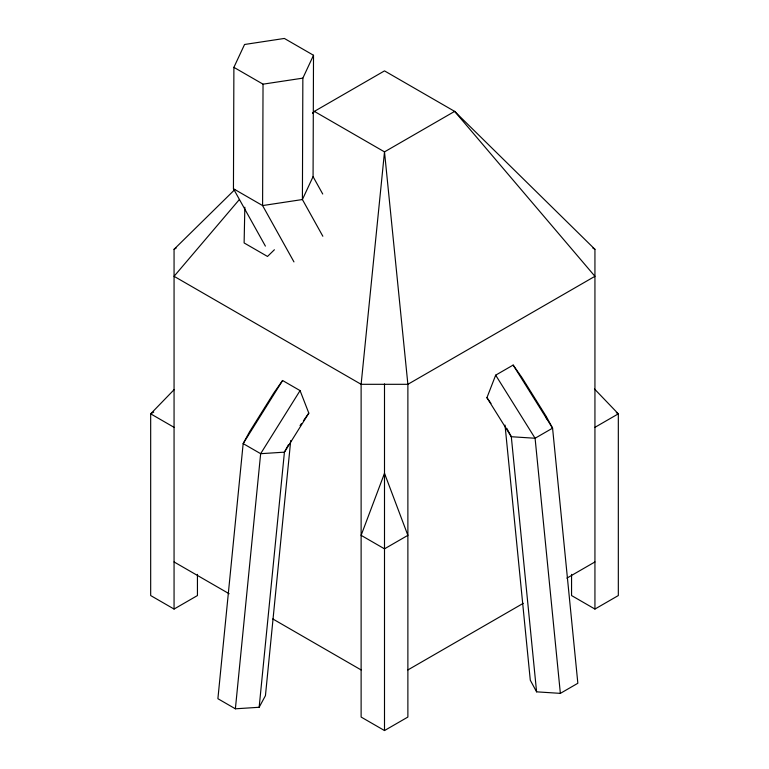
<?xml version="1.0" encoding="UTF-8"?>
<svg xmlns="http://www.w3.org/2000/svg" width="769" height="769" viewBox="0 0 769 769"><rect width="100%" height="100%" fill="white"/><g stroke="black" fill="none" stroke-linecap="round" stroke-linejoin="round"><path stroke-width="1.15" d="M265.401 246.118L233.449 188.741L233.891 67.345L244.561 44.487L284.367 38.45L313.512 55.272L313.07 176.668L302.409 199.536L322.845 236.246M233.891 67.345L263.036 84.167L262.594 205.573L293.96 261.902M313.512 55.272L302.851 78.14L302.409 199.536L262.594 205.573L233.449 188.741M244.84 207.207L244.119 242.946L267.506 256.452L274.398 249.752M235.381 708.807L260.653 453.691L300.073 390.604L282.588 380.511L273.841 392.949L249.454 431.976L243.167 443.598L217.896 698.704L235.381 708.807L259.153 707.278L265.44 695.657L290.72 440.541M259.153 707.278L284.424 452.162L288.433 444.77M536.589 691.84L511.308 436.725L486.931 397.698L495.669 375.166L513.154 365.073L521.901 377.512L546.288 416.538L552.575 428.15L577.846 683.266L560.361 693.369L536.589 691.84L530.293 680.219L505.022 425.103M282.588 380.511L243.167 443.598L260.653 453.691L284.424 452.162L308.811 413.136L300.073 390.604M300.073 425.574L301.419 423.661M303.438 420.787L308.811 413.136M239.169 199.767L174.063 276.311L361.122 384.308L407.878 384.308L594.937 276.311L454.642 111.38L384.5 70.883L314.358 111.38L312.647 113.062M312.8 113.197L314.358 111.38L384.5 151.877L407.878 384.308L407.878 717.054L384.5 730.55L361.122 717.054L361.122 384.308L384.5 151.877L454.642 111.38L594.937 249.31L594.937 609.058L618.324 595.552L618.324 413.837L594.533 389.047M174.063 389.71L150.676 413.837L150.676 595.552L174.063 609.058L197.441 595.552L197.441 574.356M174.063 609.058L174.063 249.31L234.795 189.597M174.063 249.31L176.139 248.108M153.733 412.078L150.676 413.837L174.063 427.343M594.937 427.343L618.324 413.837L616.286 412.665M407.878 669.943L523.237 603.338M566.878 578.144L594.937 561.947M263.036 84.167L302.851 78.14M592.861 248.108L594.937 249.31M594.937 609.058L571.559 595.552L571.559 574.356M174.063 561.947L229.143 593.745M272.784 618.939L361.122 669.943M486.931 397.698L490.958 403.437M513.154 365.073L552.575 428.15L535.089 438.253L511.308 436.725L506.742 428.275M495.669 375.166L535.089 438.253L560.361 693.369M313.07 176.668L322.73 194.019M546.288 416.538L546.519 418.922M384.5 383.914L384.5 730.55M384.5 473.32L361.122 535.339L384.5 548.835L407.878 535.339L384.5 473.32"/></g></svg>
